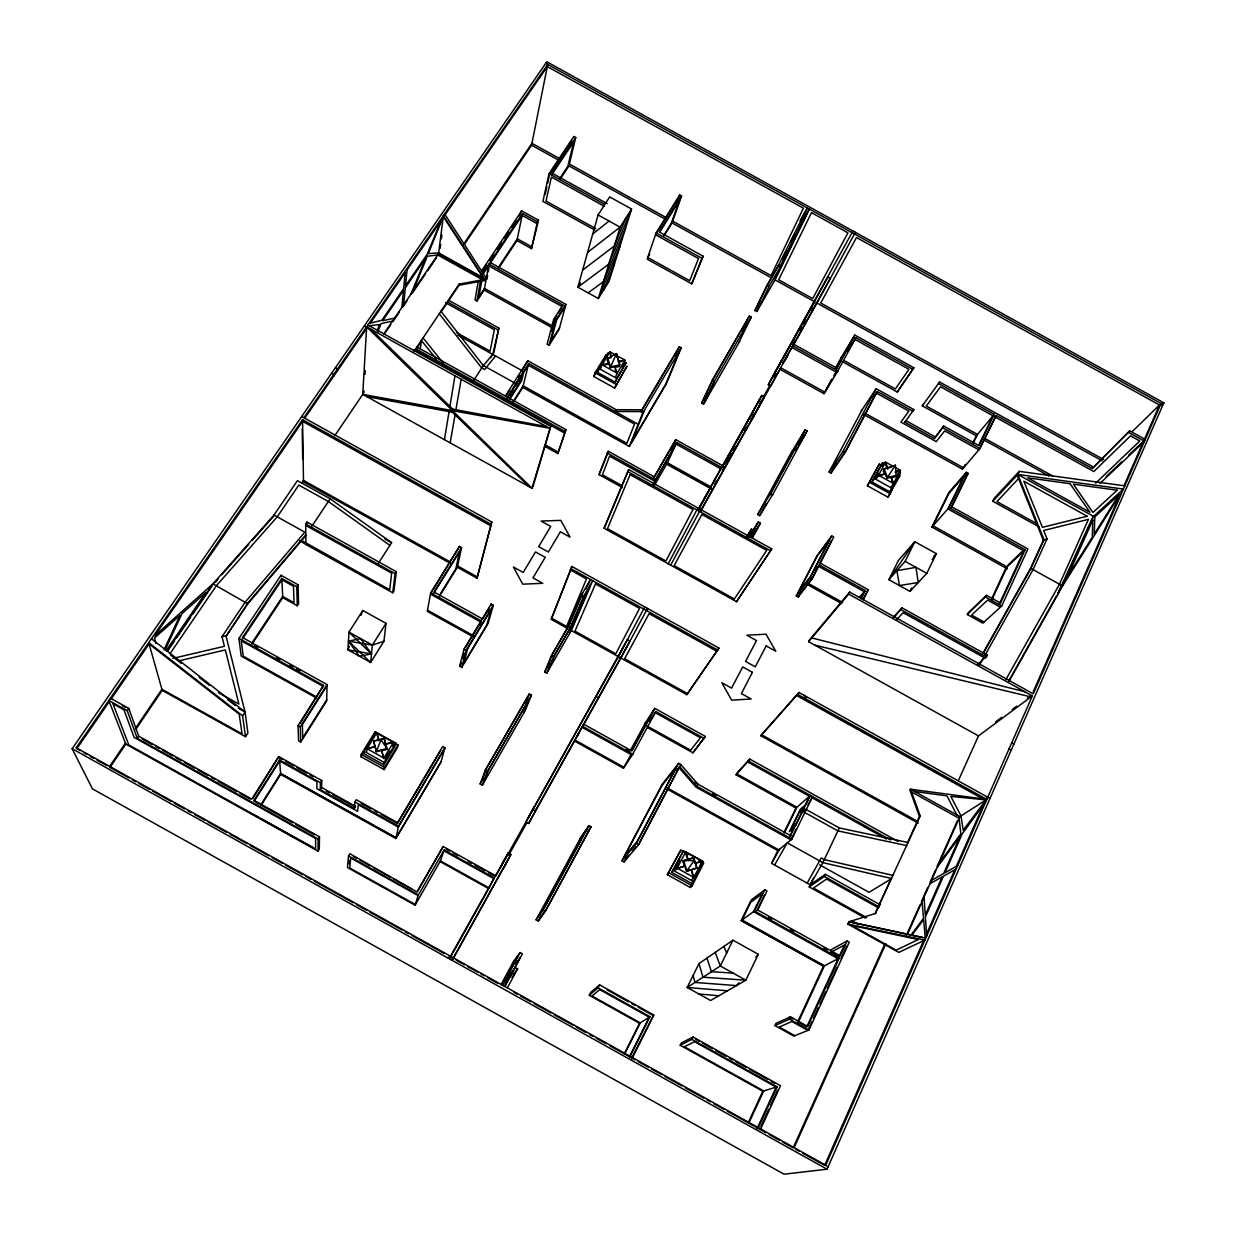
<?xml version="1.0" encoding="UTF-8"?>
<svg xmlns="http://www.w3.org/2000/svg" width="1236" height="1236" viewBox="0 0 1236 1236"><rect width="100%" height="100%" fill="white"/><g stroke="black" fill="none" stroke-linecap="round" stroke-linejoin="round"><path stroke-width="1.5" d="M318.115 839.028L137.227 738.325L127.231 710.715L108.814 700.457L125.825 744.103L318.007 851.125L318.115 839.028L319.475 836.787L254.029 800.356L279.583 760.016L320.371 782.728L320.294 789.665L354.299 808.591L355.628 806.397L321.638 787.486L321.746 780.503L278.749 756.571L251.773 799.089L138.695 736.146L128.791 708.429L110.39 698.185M319.475 836.787L319.321 848.947L318.007 851.125M300.163 723.354L323.538 685.424L238.934 638.379L280.958 575.265L298.077 584.783L298.571 603.817L297.304 605.764L282.766 597.683L281.793 578.463L296.764 586.776L297.304 605.764M281.793 578.463L242.488 637.544L327.046 684.574L326.675 700.92L300.719 742.063L298.571 740.874L298.061 725.578L323.538 685.424M333.782 376.068L333.828 374.415L331.634 373.21M337.536 370.615L337.582 368.961L335.404 367.756M808.607 641.685L848.668 594.068L1032.369 695.899L978.479 735.899L808.607 641.685L809.565 639.815L849.673 592.075L1033.265 693.844L1161.083 403.477L547.733 64.457L367.911 325.022L550.715 426.343L533.04 486.443L531.943 488.22L366.644 326.86L362.751 394.377L334.817 435.613M363.925 392.646L364.017 391.07M365.006 374.292L365.238 370.568M367.864 325.933L367.911 325.022M495.512 875.66L443.168 846.536L417.135 892.006L349.85 853.705L348.506 855.961L347.455 867.517L415.111 905.185L440.418 860.874L489.116 887.973L449.935 958.101M348.923 863.67L349.232 860.349M354.299 808.591L354.917 801.948L356.277 799.723L397.575 822.712L397.405 823.562L380.982 814.416M401.885 307.424L403.492 290.367L382.712 320.649L394.547 318.162M403.693 304.767L405.346 287.679L425.725 258L410.939 294.168M360.989 756.726L361.221 754.393L374.894 732.083L398.023 744.953L397.606 747.316L384.149 769.611L360.989 756.726L362.936 753.558M386.034 623.377L372.36 645.13L370.645 662.465L347.965 649.858L348.985 632.137L362.797 610.46L386.034 623.377L383.933 641.237L370.645 662.465L348.459 641.129L360.665 638.641L371.495 653.937L359.305 656.161L348.459 641.129L372.36 645.13L383.933 641.237M364.11 751.287L363.863 753.713L383.793 764.806L395.412 745.617L395.814 743.16L375.883 732.083L364.11 751.287L384.149 762.442L383.793 764.806M366.644 751.735L366.984 748.661L374.956 746.606L376.347 751.704L381.661 750.329L383.67 758.456L381.661 750.329M420.333 348.923L421.352 340.472L436.231 358.919M374.601 734.508L374.894 732.083M392.754 592.786L395.103 573.674L396.354 571.712L306.961 522.071L305.678 524.002L305.941 544.551L392.754 592.786L393.96 590.87L396.354 571.712M378.896 740.179L376.825 732.577L366.922 749.14L374.956 746.606M383.963 333.627L438.564 253.751L443.4 215.636L484.821 279.367L484.605 280.526L458.989 285.269L440.773 312.43L440.928 311.287L483.322 365.547L516.571 383.979M440.186 248.266L440.68 244.465M441.406 238.749L441.901 234.933M376.347 751.704L381.012 739.761L384.257 738.325L386.883 749.464L381.584 750.824M386.883 749.464L384.257 738.325L373.643 741.028L374.894 747.1M384.149 769.611L384.489 767.34L398.023 744.953M458.989 285.269L459.159 284.11L484.821 279.367L485.933 277.683L444.589 213.905L444.342 215.883L547.301 66.62L803.4 208.173L771.11 275.597L672.662 221.151M392.785 746.297L393.511 741.863L385.57 743.902M444.435 439.692L449.07 411.557M449.919 406.397L454.956 375.806M529.054 486.613L452.221 412.129L452.731 409.147L371.063 329.301M450.198 442.874L455.033 414.848M455.914 409.734L461.167 379.251M478.239 281.422L475.041 299.915L476.972 300.981L485.006 288.853M476.972 300.981L480.526 280.649M481.901 279.939L478.935 296.794L484.497 288.405L553.234 326.474M485.933 277.683L484.605 280.526M482.89 274.33L488.575 265.786L562.411 306.683L562.859 304.968L488.9 264.01L484.188 290.089L551.132 327.169M486.938 279.228L487.617 275.458M488.297 271.688L488.992 267.918M439.491 596.154L457.351 567.262L461.584 547.625L459.468 546.466L430.684 592.816L427.301 611.387L472.894 636.71M464.489 244.218L531.573 145.199L547.733 64.457L545.988 63.005M531.511 248.637L537.444 221.816L522.504 213.534L516.957 240.572L531.511 248.637L538.51 220.209L521.623 210.862L519.12 215.898M448.73 300.286L498.88 328.065L492.762 354.423L483.322 365.547L473.527 380.688M498.88 328.065L493.844 352.739L490.677 357.637M279.583 760.016L280.665 774.4L395.922 838.549L398.502 826.204L444.898 747.749L442.689 746.529L397.575 822.712M459.468 546.466L430.452 594.083L480.773 622.032L465.478 647.463M560.526 178.602L568.946 165.871L575.729 137.49L573.828 136.439L549.078 173.627L542.913 201.391L594.748 230.081M545.153 194.346L546.806 186.93M547.625 183.222L549.278 175.821M512.739 389.402L518.394 380.472L519.692 375.064M520.387 381.584L522.241 373.983L513.697 387.455L511.92 394.964L520.387 381.584L518.394 380.472M677.112 350.869L641.283 411.372L641.901 409.811L616.177 409.703L527.772 360.711L521.638 371.387M513.882 401.484L522.782 387.393L528.668 363.585L507.363 397.173M457.351 567.262L477.019 578.185L491.789 522.009L301.708 416.532M491.789 522.009L477.019 578.185M459.637 666.235L464.025 649.194L491.171 604.095L493.303 605.285L488.112 623.392L461.723 667.394L459.637 666.235L461.584 662.99M462.588 658.587L464.025 653.025M461.723 667.394L466.173 650.383L493.303 605.285M562.859 304.968L553.604 319.552L547.115 344.257L549.047 345.323L559.105 329.379L565.903 304.38L489.997 262.356L522.504 213.534M551.395 331.325L554.238 320.603M549.047 345.323L555.582 320.649L565.903 304.38M444.898 747.749L440.974 762.21L395.922 838.549M479.846 625.462L481.113 620.827L430.684 592.816M598.07 214.956L577.861 287.2L598.317 298.509L609.085 281.298L631.55 209.023L609.657 196.91L598.07 214.956L620.086 227.146L598.317 298.509L619.9 246.489M488.019 611.851L489.008 608.359L482.843 618.603M415.111 905.185L418.324 894.833L348.506 855.961M544.458 446.15L557.869 453.581L565.918 429.634L416.98 347.069M565.918 429.634L557.869 453.581M614.632 388.073L626.884 366.258L614.632 388.073L593.805 376.532L595.057 372.747L606.088 354.747L604.806 358.594M597.343 372.283L598.626 368.359L616.64 378.34L615.265 382.202L597.343 372.283L600.171 367.648M600.665 368.668L601.978 364.728L608.869 363.338L610.29 367.602L614.879 366.675L617.027 373.071L615.652 376.965M606.783 356.849L608.112 352.878L593.805 376.532M601.716 365.532L609.904 351.796L624.891 360.093L622.357 367.185M608.869 363.338L608.606 364.126L607.185 359.877L607.71 358.286L616.501 353.589L619.746 364.944L619.19 366.52L614.616 367.463L614.879 366.675M489.116 887.973L494.261 877.9L444.141 849.997L440.155 861.616L488.745 888.669M656.131 232.955L647.139 259.158L691.758 283.847L703.191 256.254L659.313 231.982L681.592 196.03L679.692 194.979L656.131 232.955L701.955 258.309L691.758 283.847M610.29 367.602L616.501 353.589L619.746 364.944L610.569 366.814L607.71 358.286L611.387 357.544M616.61 357.235L616.888 356.431M676.293 202.781L677.56 199.197L655.513 234.747L698.495 258.525L689.719 280.696L647.726 257.459L649.688 254.276M678.425 198.563L679.692 194.979M664.118 235.736L672.044 222.897L681.592 196.03M622.774 360.989L626.034 362.797L615.265 382.202M480.14 783.995L485.269 770.198L529.271 693.968L531.434 695.173L525.037 710.901L482.287 785.184L480.14 783.995L482.998 779.035M482.21 780.101L486.69 768.081L527.139 698L525.099 703.099M349.294 646.32L347.965 649.858L371.495 653.937L348.985 632.137L372.36 645.13M360.912 615.435L362.797 610.46M622.434 487.587L599.058 474.624L608.251 451.264L654.292 476.787L653.659 478.208L675.041 441.144M608.251 451.264L599.058 474.624M482.287 785.184L487.478 771.434L531.434 695.173M483.817 782.203L488.344 770.244L529.286 699.19L523.786 712.755M619.298 657.166L686.83 694.663L718.95 648.081L571.928 566.49L551.055 619.282L567.587 628.475M552.152 617.382L571.928 566.49M377.397 329.981L379.56 324.604L369.533 325.748M526.459 700.966L529.271 693.968M522.782 387.393L629.325 446.443L642.89 412.731L681.252 347.857L679.259 346.744L640.851 411.588L615.095 411.48L616.177 409.703M643.879 411.542L631.488 442.318L665.617 384.442L679.089 352.028M413.318 290.692L427.254 256.238L437.729 254.956L482.565 279.784M377.567 332.345L381.136 323.554L392.523 321.113M625.833 218.046L614.323 245.995L582.635 270.112M625.617 228.104L603.462 281.638L588.089 292.855M674.98 355.999L676.401 352.584M546.714 673.249L553.682 656.548L570.213 627.873L583.577 596.447L592.677 580.688L571.295 630.53L546.714 673.249L544.643 672.09L551.55 655.358L568.096 626.698L581.353 595.211L590.453 579.468L588.259 584.628M604.126 528.251L628.691 469.587L771.743 548.877L736.501 601.685L604.126 528.251L628.691 469.587M677.143 351.858L679.259 346.744M547.378 666.575L552.739 653.628L569.332 624.86L582.62 593.373M603.709 289.888L614.385 264.21L613.597 260.518M681.252 347.857L666.389 383.562L629.325 446.443M548.784 669.34L554.871 654.802L571.449 626.034L584.844 594.609M585.849 589.186L588.073 583.948M570.09 632.322L590.283 585.169M827.95 1167.201L825.772 1165.239L1032.369 695.899M827.069 1169.21L1163.848 402.843L546.822 61.8L72.151 748.722L92.437 788.862L784.087 1174.2L827.069 1169.21L72.151 748.722M923.586 940.673L824.613 1165.378L802.782 1153.219M926.567 933.875L954.795 869.82M956.309 866.359L983.532 804.559M1033.203 691.789L1120.31 494.014L1062.574 585.957L1008.761 681.685M1124.034 485.563L1159.507 405.006L856.502 237.528L820.689 303.021L1103.609 459.514M836.787 462.511L833.265 469.201L845.718 450.97L876.2 393.017L908.877 411.109L900.905 422.094L936.208 441.638L944.675 430.916L978.881 449.842L996.17 415.404L1092.222 468.552L1129.735 430.885L1145.247 439.46L1143.671 440.943M1061.631 585.169L1057.707 593.975L1092.84 517.034L1123.4 489.085L1017.815 474.454L992.802 501.275L1039.291 527.015M906.621 934.833L919.924 904.968M921.484 901.461L927.742 887.402M930.09 882.133L935.575 869.835M937.135 866.328L957.483 820.658M907.456 934.354L959.878 816.61L910.561 789.232L909.789 789.804L919.445 816.548L907.378 843.029L908.151 842.519L839.321 827.95L805.996 809.441M1061.878 586.559L1093.566 516.37L1017.815 474.454L1019.267 471.349L1124.822 485.856M793.188 1147.75L884.744 944.242M958.75 779.761L978.479 735.899M794.176 1147.58L885.872 943.686M1092.222 468.552L1129.735 430.885M653.149 484.419L676.71 442.55L721.577 467.409L699.329 508.104M890.971 879.012L875.134 913.744L920.233 816.007L910.561 789.232L986.807 799.414L959.043 817.135M1005.671 679.97L1059.484 584.242L1088.452 519.352L1043.678 530.491L1047.046 538.865L1033.049 569.595L984.938 655.265M671.133 449.688L675.721 439.661L722.566 465.617L721.809 467.053M977.491 664.752L987.348 655.188L902.095 607.927L893.304 617.212M983.377 652.484L1030.237 569.024L1043.323 540.333L1047.046 538.865M760.897 1126.506L768.869 1109.186M770.461 1105.726L777.645 1090.121M760.835 1128.53L780.519 1085.702L693.056 1037.004L681.33 1042.952L680.202 1045.239L762.797 1091.233L777.15 1086.83L757.869 1128.7M839.182 958.147L823.408 966.289L741.214 920.573L754.423 911.025L839.182 958.147L807.772 1026.452L790.53 1016.842L775.992 1023.331L774.941 1025.571L793.836 1036.092L808.962 1030.005L849.256 942.234L847.062 941.013L831.133 949.634M847.062 941.013L840.217 955.922L757.699 910.036L756.787 910.7L764.512 894.833M931.898 527.061L949.047 507.579L1025.123 549.696L1000.542 603.06L986.637 595.366L968.205 612.732L967.355 614.539L982.836 623.129L1001.701 606.026L1027.919 548.985L951.89 506.899L968.205 473.388L966.258 472.306L948.815 492.546L931.898 527.061L1007.386 568.869M811.944 1021.662L807.911 1030.422L791.905 1021.523L779.221 1027.023L794.81 1035.691M813.551 1018.155L818.387 1007.618M820.009 1004.111L825.648 991.844M827.255 988.337L836.927 967.278M840.959 958.518L846.598 946.235M676.71 442.55L666.745 464.18L711.874 489.193M847.803 924.049L924.899 940.055L898.788 952.4L847.803 924.049L848.823 921.824L925.254 938.031L923.647 919.553L912.415 934.524M848.514 923.647L849.549 921.423M757.019 1128.7L776.162 1087.124L694.586 1041.716L684.358 1046.753L763.724 1090.94L749.186 1122.35M165.222 649.781L181.955 613.643L206.088 592.229L166.335 650.383M748.228 1122.659L762.797 1091.233M991.396 599.352L1005.903 568.05L1025.123 549.696M991.828 599.954L1007.155 566.86L933.025 525.794L948.661 493.859L963.756 476.37L947.873 508.908L1023.81 550.947L999.26 604.234L1000.542 603.06M797.56 1022.157L823.639 965.779L741.708 920.851M797.73 1023.485L824.443 965.764L742.063 919.955L750.7 902.326L762.38 893.582L753.527 911.689L838.101 958.719L806.737 1026.869L797.359 1021.647M164.017 649.796L180.039 615.343L154.469 638.008L155.983 643.57M774.941 1025.571L789.449 1019.159L790.53 1016.842M967.355 614.539L986.637 595.366M739.7 341.275L703.562 404.141L701.631 403.075L712.384 380.132L749.34 316.014L751.287 317.096L739.113 342.032M703.732 399.166L712.291 380.904M703.562 404.141L714.362 381.229L751.287 317.096M705.215 400.974L714.609 381.09M865.463 918.178L809.209 886.923L824.304 876.478L825.324 874.315L880.434 904.937M741.816 331.325L749.34 316.014M809.209 886.923L813.365 878.178M992.802 501.275L994.238 498.262L1019.267 471.349M839.321 827.95L822.821 862.635L810.213 884.822L771.588 863.346L777.815 850.6L791.89 839.105L812.577 796.617L808.02 804.775M778.371 265.678L780.271 266.744L802.071 221.707L809.364 209.069L775.018 279.861L756.818 311.503L754.949 310.468L766.845 285.671L778.371 265.678L805.007 212.376M757.05 306.559L767.371 285.037L778.958 264.952M756.818 311.503L769.286 286.103M782.558 258.911L786.714 250.29M790.87 241.669L794.192 234.778M800.851 220.997L807.371 207.972L800.078 220.595L802.071 221.707M758.301 954.3L745.849 980.21L710.607 1000.511L687.17 987.471L698.958 963.616L732.933 940.179L758.301 954.3L755.845 957.22M774.431 280.603L806.984 213.488L780.858 266.003L768.761 286.737L766.845 285.671M796.308 828.846L790.932 839.893L696.038 787.162L678.935 767.602L639.692 842.226M757.699 910.036L766.969 890.986L764.775 889.781L751.333 899.901L741.214 920.573M926.799 573.365L936.363 553.635L914.81 541.708L898.402 560.495L888.9 579.715L909.959 591.38L926.799 573.365L905.138 561.36L888.9 579.715L914.81 541.708L905.138 561.36M795.582 825.617L804.342 807.618L799.723 811.604L791.89 827.641L796.463 823.794M978.634 445.284L993.018 415.806L940.565 386.791L926.258 406.041L977.506 434.392L973.335 442.905M1092.995 466.837L939.576 381.97L938.742 383.639L994.238 414.354L978.989 445.609L943.701 426.065L934.37 438.595L904.891 422.279L905.772 420.564L935.235 436.88M949.047 507.579L966.258 472.306M911.535 588.166L909.959 591.38L912.137 588.274M680.202 1045.239L691.897 1039.368L693.056 1037.004M754.423 911.025L764.775 889.781M893.643 617.753L902.095 607.927M950.716 508.228L965.718 477.451M863.933 414.663L962.396 469.155L980.086 448.421L996.17 415.404M973.01 442.596L976.347 435.783L994.238 414.354M784.273 831.967L795.969 808.081L810.43 795.428L789.819 836.54L794.161 827.641L789.371 831.658L800.31 809.24L805.177 805.038L809.441 796.293L747.904 762.118M784.35 832.909L796.896 807.247L736.934 773.937M962.396 469.155L963.029 467.872M965.223 464.396L963.555 467.811L864.922 413.21M732.933 940.179L720.294 965.996L687.17 987.471L727.479 990.793M863.037 599.29L868.259 589.726L820.271 563.137M863.253 599.769L868.259 589.726M934.37 438.595L943.701 426.065M629.881 1055.899L649.255 1017.197L599.692 989.603L592.044 996.015L640.263 1022.867L624.937 1053.396M629.618 1057.444L649.997 1016.718L598.054 987.811L589.263 995.274L639.599 1023.3L649.997 1016.718M860.889 598.394L864.242 591.689L818.356 566.242L812.655 577.274L801.7 591.596M861.137 598.796L865.293 590.468L819.313 564.991L816.146 569.163M632.338 1056.873L653.767 1015.003L599.584 984.829L590.762 992.4L589.263 995.274M631.874 1058.819L653.767 1015.003M624.242 1053.891L639.599 1023.3M918.271 823.176L760.789 735.729L799.043 692.515L989.99 798.471M848.668 594.068L849.673 592.075M691.557 879.738L693.968 877.514L691.496 869.789L686.49 871.241L684.852 866.081L676.973 868.63L685.764 851.836L702.326 861.028L693.581 877.869L691.604 871.689M893.164 484.311L899.901 471.024L895.034 472.152M889.796 491.835L900.457 472.585L889.796 491.835L871.998 481.978L882.658 462.727L885.903 464.52M693.257 881.5L703.238 861.801L683.462 850.801L671.581 872.245L691.357 883.246L693.257 881.5L673.373 870.438L671.581 872.245M689.008 854.709L680.804 850.152L667.347 874.702L690.321 887.479L691.975 884.219M696.1 876.092L701.878 864.69M882.489 465.802L879.306 464.041L867.394 485.763L888.066 497.212L892.315 488.838M690.321 887.479L692.175 885.795L703.763 862.913L698.834 860.179M888.066 497.212L899.962 475.489L898.263 477.683M795.969 808.081L736.1 774.833L737.135 772.824L749.819 759.12L898 841.422M760.789 735.729L799.043 692.515M736.1 774.833L749.819 759.12M976.347 435.783L922.303 405.887L923.137 404.249M673.373 870.438L683.462 850.801M871.998 481.978L882.658 462.727M675.737 868.259L679.908 860.117M875.845 478.193L878.379 473.249M861.26 411.016L876.169 388.707L913.837 409.549L912.956 411.264L877.22 391.488L873.203 397.467M500.765 867.085L505.833 857.243M452.824 959.352L510.885 854.586L508.135 853.056L503.083 862.867L618.34 656.64L571.295 630.53M667.347 874.702L680.804 850.152M867.394 485.763L879.306 464.041M796.262 595.937L810.09 577.768L812.129 578.896L833.759 537.011L831.735 535.899L817.49 554.995L796.262 595.937L798.255 597.034L800.913 591.889M598.054 987.811L599.584 984.829M810.09 577.768L831.735 535.899M820.179 562.72L831.411 540.951M532.546 809.364L535.265 810.878L629.958 641.098L627.363 639.661L525.98 822.002L528.622 823.47L575.08 740.117L624.025 767.324M528.22 817.954L533.952 806.923M841.577 361.221L897.243 392.013L913.852 367.741L854.787 335.064L840.588 358.579M791.89 839.105L696.81 786.281L697.923 784.149L680.789 764.528L678.595 763.323L662.527 783.856L621.94 860.735L624.072 861.925L638.688 844.59L680.789 764.528M897.243 392.013L913.852 367.741M503.438 868.568L508.583 858.773M647.556 727.618L692.902 752.817L705.339 736.455L654.802 708.382L644.883 723.554M692.902 752.817L705.339 736.455M621.94 860.735L636.463 843.354L678.595 763.323M842.427 452.391L876.169 388.707M862.234 409.564L829.109 471.982L831.04 473.048L845.378 452.052L877.22 391.488M528.622 823.47L536.656 808.421M624.072 861.925L626.76 856.826M831.04 473.048L835.49 464.566M617.274 658.51L625.061 643.848M619.251 654.941L644.79 606.922M668.197 563.801L697.938 507.965M577.058 736.486L578.772 733.272M583.083 725.208L583.624 724.188L631.781 750.947L654.802 708.382M686.83 694.663L718.95 648.081M736.501 601.685L771.743 548.877M620.874 658.046L647.525 608.436M670.654 565.161L700.596 509.433M749.062 419.097L759.491 399.676M625.462 649.549L627.239 646.258M722.581 466.513L761.793 395.505L764.219 396.833L751.426 420.394M779.978 369.317L824.01 393.681L837.915 370.893L792.678 345.864L770.677 385.987L768.328 384.69L828.043 277.019L830.391 278.316L783.176 362.874L780.781 361.545M781.368 360.541L770.553 380.657L852.917 230.977M752.338 538.124L760.434 523.106L758.286 521.916L749.155 536.455M784.474 361.066L787.224 355.983M792.74 345.802L793.605 344.195L836.88 368.143L854.787 335.064M512.816 971.511L522.395 953.821L520.109 952.554L504.442 981.492L515.227 967.448L517.652 968.792L507.347 987.873M536.1 919.862L543.114 910.067L588.846 825.633L591.055 826.853L545.37 911.318L538.278 921.067L536.1 919.862L580.596 837.745L588.846 825.633M853.813 336.671L835.938 369.703L836.88 368.143M772.794 494.292L759.661 515.69L757.699 514.593L791.921 451.387M630.221 750.824L645.516 722.581M538.278 921.067L541.013 916.046M824.01 393.681L831.921 379.081L824.922 392.198L780.797 367.787L700.657 511.41M833.713 375.945L835.474 372.7M747.363 536.455L749.186 533.102L747.27 536.146M803.338 433.002L770.785 493.179L757.699 514.593M632.013 750.283L654.122 709.418M746.93 537.475L751.457 529.116L753.481 530.244L750.777 535.25M805.177 429.788L770.229 494.385L772.253 495.497L807.154 430.885L805.177 429.788L791.859 451.681M514.887 967.464L520.14 957.73M504.906 986.513L515.227 967.448M759.661 515.69L766.351 503.5M912.987 369.394L855.822 337.768L836.957 372.453L791.812 347.455M623.423 768.22L632.817 754.223L582.465 726.258L574.57 741.075L623.423 768.22L630.329 755.675M704.273 738.51L655.837 711.596L632.168 755.181L581.924 727.262M750.175 536.918L758.286 521.916M816.965 303.052L855.358 232.337M500.951 984.721L513.743 961.129L520.109 952.554M835.351 368.405L841.5 357.049M448.405 958.286L449.796 955.814M449.734 957.668L508.135 853.056M495.543 876.432L502.249 864.505M714.902 483.786L716.756 480.449M722.349 470.452L724.203 467.115M726.073 463.778L731.65 453.782M733.52 450.445L735.374 447.108M744.69 430.452L746.559 427.115M752.137 417.119L753.991 413.782M759.568 403.801L761.438 400.479M763.292 397.142L769.796 385.508M774.431 377.212L776.285 373.89M792.956 344.041L794.81 340.734M800.356 330.784L802.21 327.463M804.064 324.141L805.918 320.835M811.48 310.885L813.334 307.563M700.673 510.623L764.219 396.833M508.722 855.25L526.969 822.558M784.582 361.051L788.197 354.547M792.832 346.25L817.83 301.445M451.403 959.955L452.793 957.483M452.654 959.059L510.885 854.586M577.119 736.44L578.973 733.133M583.593 724.852L621.461 656.949M698.185 509.232L761.793 395.505M698.927 508.769L711.102 486.999L667.394 462.774L654.06 485.949M722.257 467.053L748.151 420.75M768.328 384.69L814.678 301.8L775.018 279.861M983.068 653.612L1030.901 568.405L1044.003 539.699L1017.815 474.454M979.283 665.339L983.053 658.618M1009.024 680.542L1056.78 595.628M771.588 863.346L779.653 849.101M774.617 865.045L787.193 842.844L822.821 862.635L891.728 878.549L869.062 892.315L819.7 864.876M807.17 883.122L821.214 857.938L824.242 859.623L893.164 875.428M417.351 891.295L443.168 846.536M713.064 379.251L747.193 320.047M544.643 672.09L549.495 663.361M444.141 849.997L418.092 895.544L350.7 858.016L349.726 867.996L415.311 904.52M701.631 403.075L707.548 392.507M754.949 310.468L759.785 301.8M654.292 476.787L675.721 439.661M397.405 823.562L440.619 750.576M444.62 748.738L398.332 827.054L358.286 804.76L357.606 811.357L316.879 788.692L316.926 781.739L279.66 761.005L254.168 801.268L254.029 800.356M395.736 837.745L396.71 836.092M441.237 761.268L396.092 837.745L280.603 773.458L260.75 804.914M701.955 258.309L703.191 256.254M385.045 759.074L389.881 751.086M384.149 762.442L395.814 743.16M616.64 378.34L626.034 362.797M383.67 758.456L393.434 742.357L385.508 744.396M847.247 351.874L855.822 337.768M550.715 426.343L531.943 488.22L362.751 394.377L549.541 428.243L364.496 325.655M798.595 444.744L807.154 430.885M659.653 232.229L679.429 200.309L671.21 223.5L663.438 236.076M320.371 782.728L321.746 780.503M439.8 594.81L455.837 568.884L459.468 551.92L433.805 593.311M320.294 789.665L321.638 787.486M795.304 450.398L797.22 447.293M799.136 444.188L804.899 434.856M461.584 547.625L434.037 592.029L482.303 618.834M747.409 535.605L751.457 529.116M748.722 537.552L755.783 526.32M326.706 699.87L302.712 737.877L302.387 724.59L327.03 685.686M260.858 805.779L280.665 774.4M559.553 327.756L550.978 341.337L556.71 319.8L565.439 306.095M513.249 401.53L523.168 385.848L626.884 443.338L634.531 424.102L528.266 365.223L523.647 372.515L521.685 380.503L509.85 399.213L511.689 391.349L507.007 398.749M753.311 534.4L760.434 523.106M751.859 537.119L757.931 527.509M505.339 396.045L527.772 360.711M554.701 318.811L556.633 315.783M558.548 312.739L561.438 308.197M506.853 394.67L509.68 390.221M252.901 798.441L278.749 756.571M580.596 282.889L577.861 287.2L608.792 264.149L631.55 209.023L620.086 227.146L587.594 252.407M515.752 385.632L517.714 382.527M300.719 742.063L300.286 726.814L327.046 684.574M378.479 563.183L391.611 542.681L330.151 498.803L297.412 480.619L274.021 515.041L212.947 583.84L154.685 635.814L302.604 421.383L490.182 525.485M245.531 736.718L242.596 715.829L148.722 642.643L162.225 690.368L245.531 736.718L247.911 733.041L245.083 712.013L151.41 638.734M242.596 715.829L245.083 712.013L238.409 708.305M296.764 586.776L298.077 584.783M537.444 221.816L538.51 220.209M251.943 642.936L282.704 596.447L294.029 602.735L293.488 586.235L281.87 579.777L242.642 638.765L242.488 637.544M559.599 178.818L567.849 166.335L573.705 141.769L551.611 175.018M252.067 644.11L282.766 597.683M649.394 721.36L655.837 711.596M498.262 267.594L517.328 238.826L531.897 246.891M498.989 267.718L516.957 240.572M481.623 270.854L521.623 210.862M311.982 526.057L330.151 498.803M481.978 271.642L486.227 265.261M489.41 260.487L493.658 254.122M496.841 249.348L501.09 242.967M504.273 238.193L508.506 231.827M511.689 227.053L515.937 220.672M482.565 273.527L488.9 264.01M489.672 264.133L522.117 215.388L537.042 223.654M549.696 173.967L571.82 140.734M575.729 137.49L552.029 173.133L607.216 203.646M172.963 658.386L224.427 646.289L222.016 636.695L245.392 601.87L304.844 532.175L274.021 515.041M413.921 351.549L459.159 284.11M414.863 351.07L421.213 341.584M305.817 535.59L247.818 603.832L226.049 636.308L247.741 603.183L305.817 534.91M137.227 738.325L138.695 736.146M109.494 766.629L125.439 743.099M135.357 728.452L161.916 689.271L242.055 733.86L239.166 714.114L149.093 643.941L110.854 699.375M301.522 483.291L303.484 480.402L450.553 562.071M463.237 244.682L531.943 143.314L559.445 158.532M109.911 767.587L125.825 744.103M135.728 729.472L162.225 690.368M829.109 471.982L843.4 450.955L845.378 452.052M579.993 839.074L587.115 828.614L544.396 907.487L538.278 916.046M166.906 651.217L212.947 583.84L247.818 603.832M168.127 650.26L174.554 640.866M176.686 637.73L190.591 617.382M192.739 614.246L211.989 586.065M384.226 334.245L390.731 324.728M392.909 321.545L399.413 312.013M402.673 307.254L406.999 300.904M412.422 292.963L425.447 273.913M427.625 270.746L436.293 258.03M127.231 710.715L128.791 708.429M215.775 582.171L217.922 579.02L212.947 583.84M169.935 653.767L216.346 585.725L277.25 516.833L298.788 485.084L328.359 501.507L389.896 545.37M587.934 831.38L591.055 826.853M80.108 750.7L76.199 747.734L302.573 419.699L490.553 524.018M303.917 417.753L366.644 326.86M76.74 748.831L109.278 701.646M304.998 417.799L366.551 328.56M586.745 833.775L588.799 830.793L546.636 908.738L540.456 917.267M932.253 559.506L936.363 553.635L933.891 556.308M986.065 801.082L962.211 833.806L944.953 872.77L957.668 865.602M904.891 422.279L913.837 409.549M922.303 405.887L939.576 381.97M939.036 863.423L960.82 833.867L959.105 818.325L911.535 791.921M937.413 867.054L960.171 836.216L943.655 873.512L931.48 880.387M911.303 934.71L923.539 918.255L922.071 901.507M882.967 465.555L885.532 462.094L900.426 470.344L897.784 473.759M512.384 963.817L517.869 956.463L502.079 985.633L512.724 971.82L504.195 986.251M876.185 478.765L878.734 475.35L885.27 473.851L886.892 478.162L891.233 477.158L893.69 483.631L891.063 486.999M885.532 462.094L887.973 468.537L887.448 469.232L885.022 462.789L878.224 476.045L885.27 473.851M515.706 963.586L517.93 960.65M886.892 478.162L895.405 465.215L884.157 468.846L883.122 470.236L884.744 474.531M798.255 597.034L812.16 578.85M892.547 482.689L891.233 477.158M892.825 466.853L895.405 465.215L896.1 475.458L895.049 476.833L890.708 477.838M513.28 974.385L517.652 968.792M511.905 977.29L515.134 973.18M676.664 770.461L679.676 766.66L696.81 786.281M626.312 858.124L628.738 855.235M632.384 850.893L636.03 846.567M495.559 355.968L484.574 369.579L481.731 368.004L439.259 313.789M738.865 982.79L736.455 985.617L694.926 982.435L693.087 975.498M859.422 597.282L865.293 590.468M965.718 476.277L968.205 473.388M221.754 574.709L248.544 544.504M252.376 540.194L274.068 515.752M1018.897 478.208L996.942 501.6L1037.328 523.971M896.733 619.483L903.176 612.716L985.2 658.185L987.348 655.188M684.481 866.451L682.844 861.322L683.601 860.58L693.597 857.691L696.888 867.966L691.496 869.789M675.026 870.561L677.343 868.259L684.852 866.081M685.764 851.836L688.22 859.514L693.597 857.691L696.888 867.966L686.49 871.241M1132.238 431.596L1161.083 403.477M1161.098 405.501L1163.848 402.843M1007.973 565.099L1021.848 551.812M1095.668 483.137L1139.793 441.005L1130.507 435.86L1093.783 471.549L994.934 416.872M1106.282 476.478L1121.515 462.001M1128.437 455.42L1142.296 442.256M1099.978 483.446L1144.459 441.237L1128.931 432.646M701.291 863.624L703.238 861.801M1030.237 569.024L1030.901 568.405L1062.574 585.957M806.49 808.808L801.84 812.778L799.723 811.604M592.724 234.037L609.07 221.043M995.66 721.839L1001.685 717.359M1012.222 709.51L1016.749 706.142M1027.286 698.294L1030.299 696.053M810.213 884.822L825.324 874.315M919.445 816.548L920.233 816.007M986.452 798.085L987.765 797.251M929.997 883.709L942.141 876.896L925.27 914.995L924.049 897.089M956.154 869.047L943.454 876.169L925.409 916.942L926.706 935.93M830.623 952.4L844.404 945.015L839.136 956.479L830.731 951.813M848.823 921.824L875.876 913.327M702.326 861.028L694.848 863.192L693.211 858.078M695.961 863.13L701.924 861.399M682.844 861.322L687.834 859.885L685.393 852.207M380.657 739.731L384.18 738.834M222.016 636.695L225.956 635.69L245.161 712.569M179.359 660.75L225.338 649.92L238.903 704.072L218.695 692.824M896.1 475.458L887.417 477.482L884.157 468.846L891.094 467.254M895.559 471.472L900.426 470.344M618.031 361.484L624.891 360.093M603.431 365.176L606.876 364.481M619.468 361.932L624.613 360.881L616.749 373.859L615.142 369.054M733.072 973.103L711.472 971.712L706.93 958.116M698.881 993.991L718.873 995.752M914.578 791.457L946.992 795.891L956.741 814.864M366.845 396.648L452.221 412.129M452.731 409.147L546.42 426.513M906.76 845.594L837.9 830.901L804.25 812.207M851.944 922.257L922.612 937.46M814.926 645.177L1030.994 696.919M811.758 637.946L1024.907 691.774M569.379 164.033L667.486 218.293M531.573 145.199L559.012 160.386M568.946 165.871L665.122 219.081M672.044 222.897L771.48 277.899M816.1 302.588L1102.234 460.858M854.848 339.375L908.954 369.317L895.374 388.954L844.157 360.603M549.078 173.627L604.466 204.264M604.497 206.412L551.41 177.057L546.003 201.082L595.845 228.66M984.397 438.208L1052.887 476.107M983.284 439.63L1049.055 476.03M942.836 427.81L980.086 448.421M712.384 380.132L714.362 381.229M878.734 475.35L893.69 483.631M874.516 478.595L892.392 488.498M869.835 482.488L890.6 493.983M749.727 417.953L752.091 419.267M438.564 253.751L484.821 279.367M553.604 319.552L555.582 320.649M601.978 364.728L617.027 373.071M595.057 372.747L615.976 384.334M985.787 597.204L1001.701 606.026M1000.403 607.2L987.61 600.109L971.573 615.095L984.072 622.017M447.586 301.97L497.784 329.78M445.578 302.727L494.354 329.765L490.089 351.163L456.439 332.515M640.851 411.588L642.89 412.731M720.804 468.83L676.03 444.033L654.632 481.144L609.549 456.146L602.442 474.794L621.986 485.64M528.436 363.461L638.224 424.303M457.83 335.064L522.318 370.8M666.714 463.624L710.607 487.957M901.168 609.811L986.482 657.088M607.185 453.056L655.281 479.722M415.744 348.768L564.821 431.41M414.122 349.649L564.358 432.94M627.579 471.503L770.692 550.839M807.865 583.16L842.689 602.457M806.938 584.35L841.716 603.631M544.891 444.697L558.317 452.144M1011.697 742.851L1013.891 744.057M1009.024 748.923L1011.218 750.144M570.738 568.514L717.838 650.151M797.992 694.632L986.807 799.414M570.213 569.889L586.482 578.927L566.582 626.482L551.503 618.108M717.004 651.357L649.101 613.674L624.613 658.695L687.54 693.643M796.988 695.744L982.836 798.873M581.353 595.211L583.577 596.447M568.096 626.698L570.213 627.873M457.629 565.98L477.343 576.934M761.654 734.787L917.761 821.461M450.244 563.307L303.5 481.839L302.573 419.699M384.952 538.973L391.611 542.681M748.769 761.191L890.584 839.939M811.573 797.483L886.397 839.028M655.157 712.631L700.426 737.784L690.646 750.221L646.521 725.717M551.55 655.358L553.682 656.548M305.678 524.002L395.103 573.674M305.694 525.408L391.673 573.164L389.711 589.773L301.198 540.225M597.065 696.996L598.657 697.876M427.517 610.182L473.295 635.598M464.025 649.194L466.173 650.383M694.601 782.311L791.04 835.876M712.616 793.636L715.968 795.505M626.158 749.14L629.479 750.994M667.579 788.089L778.726 849.858M666.899 788.97L777.815 850.6M824.304 876.478L879.445 907.116M878.302 907.765L826.606 879.043L813.442 888.051L866.575 917.575M851.882 920.696L858.464 924.358M636.463 843.354L638.688 844.59M768.56 917.236L771.913 919.105M790.407 929.379L793.759 931.249M824.01 948.074L827.363 949.943M677.343 868.259L693.968 877.514M485.269 770.198L487.478 771.434M669.078 872.971L692.175 885.795M254.461 645.331L257.83 647.216M276.401 657.537L279.769 659.406M289.904 665.045L293.272 666.915M296.655 668.8L300.024 670.669M323.508 686.552L241.283 640.82L243.198 656.161L316.601 696.996M316.601 698.062L241.205 656.131L238.934 638.379M366.984 748.661L383.747 757.977M361.221 754.393L384.489 767.34M298.061 725.578L300.286 726.814M789.526 1017.29L792.662 1019.036M789.449 1019.159L808.962 1030.005M446.273 849.209L449.641 851.094M453.009 852.964L458.062 855.775M468.166 861.399L471.534 863.284M474.918 865.154L485.022 870.777M488.39 872.647L493.442 875.474M278.811 757.56L282.102 759.398M285.392 761.221L293.627 765.81M296.903 767.633L306.775 773.133M310.066 774.957L313.357 776.795M361.267 803.462L371.124 808.947M374.415 810.77L377.691 812.593M443.863 850.801L493.89 878.642M354.917 801.948L398.502 826.204M543.114 910.067L545.37 911.318M326.366 791.04L329.626 792.848M332.886 794.671L354.052 806.444M282.163 774.524L374.029 825.648M377.366 827.517L394.068 836.818M122.395 705.802L125.547 707.548M607.17 989.912L628.46 1001.778M631.735 1003.601L635.026 1005.424M638.301 1007.247L653.041 1015.451M695.729 1039.368L699.097 1041.222M702.45 1043.091L712.508 1048.7M715.86 1050.569L725.934 1056.177M729.286 1058.047L732.639 1059.901M735.992 1061.77L746.065 1067.379M749.418 1069.248L767.865 1079.522M771.218 1081.392L774.586 1083.261M691.897 1039.368L777.15 1086.83M142.325 739.004L152.445 744.644M155.813 746.513L159.181 748.398M162.565 750.267L172.669 755.891M176.053 757.776L181.105 760.588M184.473 762.473L194.593 768.097M197.961 769.982L208.081 775.605M211.449 777.49L214.817 779.36M218.185 781.245L236.725 791.565M240.108 793.435L250.213 799.074M255.837 802.195L259.174 804.064M262.511 805.918L292.592 822.666M295.929 824.52L314.315 834.763M353.264 856.44L356.617 858.325M359.985 860.194L370.074 865.803M373.426 867.672L390.252 877.035M393.604 878.904L412.098 889.209M254.848 815.281L258.185 817.135M261.522 819.005L313.295 847.819M76.199 747.734L825.772 1165.239M83.476 752.585L86.844 754.454M90.213 756.339L93.596 758.209M96.964 760.094L107.068 765.717M110.437 767.602L128.977 777.923M132.345 779.792L135.713 781.677M139.081 783.547L149.201 789.186M152.569 791.055L171.093 801.376M174.477 803.261L184.581 808.885M187.949 810.77L191.317 812.639M194.685 814.524L204.805 820.148M208.173 822.033L226.698 832.353M230.081 834.238L246.922 843.616M250.29 845.486L268.83 855.822M272.198 857.691L282.302 863.331M285.686 865.2L302.526 874.594M305.895 876.463L310.947 879.275M314.33 881.16L353.079 902.743M356.447 904.613L366.551 910.252M369.935 912.122L401.947 929.966M405.315 931.836L408.683 933.721M412.051 935.59L444.064 953.419M456.208 960.187L464.458 964.775M467.749 966.614L477.652 972.129M480.943 973.968L484.249 975.807M487.54 977.645L497.444 983.145M514.006 992.369L517.359 994.238M520.711 996.108L530.785 1001.732M534.153 1003.601L550.932 1012.948M554.3 1014.818L572.762 1025.107M576.115 1026.977L586.188 1032.585M589.557 1034.455L592.909 1036.324M596.277 1038.194L606.351 1043.802M609.703 1045.671L634.887 1059.7M638.24 1061.57L648.313 1067.193M651.681 1069.063L661.754 1074.671M665.107 1076.541L681.901 1085.888M685.254 1087.757L703.717 1098.047M707.085 1099.916L710.437 1101.786M713.79 1103.655L723.879 1109.264M727.231 1111.133L765.841 1132.655M769.209 1134.524L779.283 1140.133M782.635 1142.002L792.709 1147.611M796.061 1149.48L799.429 1151.349M299.653 540.549L305.941 544.551M170.738 655.111L181.213 663.315M199.104 677.313L209.595 685.501M227.563 699.561L235.056 705.432M803.647 695.08L806.351 697.784M423.052 337.938L443.492 363.369M723.894 946.421L726.629 953.049M1017.166 475.149L1043.323 540.333M715.227 952.4L720.294 965.996L745.849 980.21L703.021 977.197L698.958 963.616M609.904 351.796L611.496 356.571M609.626 352.584L611.233 357.358M376.764 733.087L378.819 740.673M280.958 575.265L281.036 576.594M302.217 428.938L302.681 459.421M306.961 522.071L306.976 523.477M315.613 838.487L315.597 848.993L128.822 744.984L112.955 703.701L123.986 709.835L134.121 737.428L315.613 838.487M1092.809 519.985L1092.315 537.181L1067.904 575.961L1092.809 519.985M1094.818 516.849L1094.215 534.168L1119.013 494.771L1094.818 516.849M405.176 272.677L403.662 288.529L381.939 320.186L370.29 323.229L405.176 272.677M407.061 269.942L405.516 285.84L427.301 254.137L440.881 220.904L407.061 269.942M467.625 648.653L463.716 663.454L486.783 624.999L491.248 609.363L467.625 648.653M491.14 604.157L490.785 605.408L491.171 604.095M443.276 216.624L428.32 253.596L438.672 252.839L483.168 277.683L443.276 216.624M630.082 474.655L607.509 528.622L665.926 561.02L693.01 509.541L630.082 474.655M595.505 583.933L574.956 631.132L615.775 653.798L639.553 608.375L595.505 583.933M811.496 212.654L778.665 279.784L812.701 298.602L847.942 232.801L811.496 212.654M829.402 539.838L810.538 576.316L798.533 592.106L817.073 556.339L829.402 539.838M752.415 672.338L741.399 693.566L751.194 699.004L731.65 700.148L721.793 682.689L731.588 688.128L742.681 666.93L752.415 672.338M766.15 645.918L755.273 666.837L745.555 661.445L756.478 640.557L746.807 635.196L766.011 634.222L775.822 651.295L766.15 645.918M661.538 786.158L624.165 856.934L637.436 841.005L676.138 767.525L661.538 786.158M701.894 514.47L674.161 565.594L734.354 598.981L766.722 550.406L701.894 514.47M545.2 557.343L532.979 577.876L542.759 583.315L522.72 584.164L513.419 567.03L523.199 572.453L535.482 551.951L545.2 557.343M560.402 531.774L548.367 552.029L538.649 546.636L550.746 526.428L541.105 521.067L560.789 520.371L570.059 537.135L560.402 531.774M694.076 860.55L686.876 870.87L683.601 860.58L694.076 860.55M986.096 799.862L963.184 830.268L961.005 815.884L950.824 796.401L986.096 799.862M1117.128 490.228L1092.948 512.476L1073.327 484.141L1117.128 490.228M918.302 939.53L896.177 950.129L851.928 925.532L918.302 939.53M387.038 748.491L376.408 751.21L373.643 741.028L381.012 739.761L387.038 748.491M1087.17 516.231L1042.411 527.339L1023.825 481.19L1087.17 516.231M915.969 567.355L896.903 570.661L899.422 585.54L918.255 582.496L915.969 567.355M1070.036 483.693L1027.734 477.822L1089.967 512.26L1070.036 483.693"/></g></svg>
